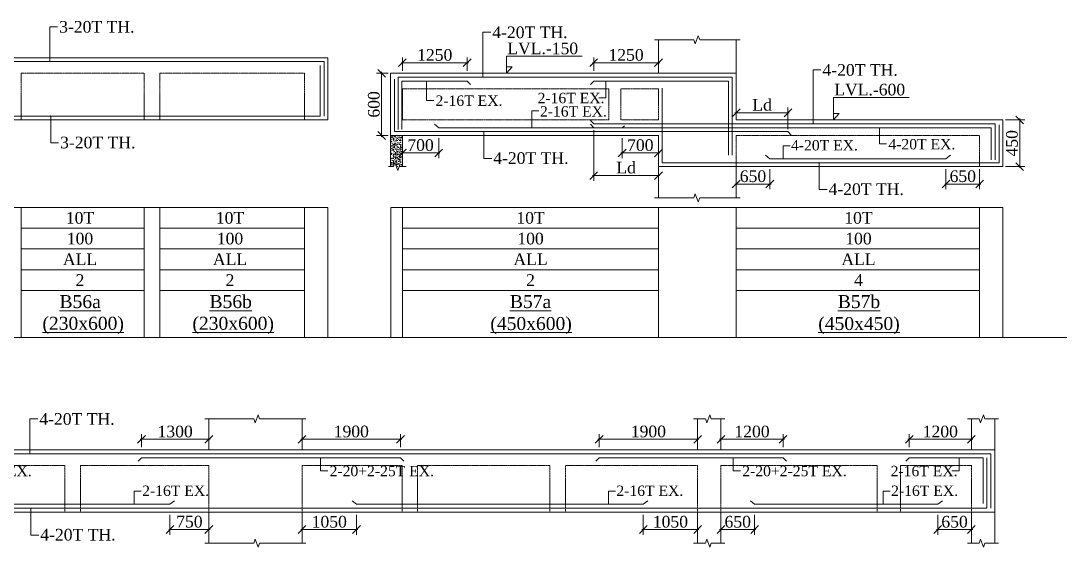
# Model space of a CAD drawing. Header units: millimetres. Extents: x 9781889 to 10654170, y -7832723 to -7608561.
# Drawn here: x 10165311 to 10185375, y -7791613 to -7781459 of the extents above; entities that cross this region are included whole.
import ezdxf
from ezdxf.enums import TextEntityAlignment as Align

# ---------------------------------------------------------------- set-up
doc = ezdxf.new("R2010")
doc.units = ezdxf.units.MM
doc.header["$LTSCALE"] = 10
doc.header["$PDMODE"] = 3
doc.linetypes.add('HIDDEN', pattern=[0.375, 0.25, -0.125])
for name, color, linetype, lineweight in [('LVL', 3, 'Continuous', 0), ('S-CUT OUT LINE', 9, 'Continuous', 0), ('S-DIM L.S.', 7, 'Continuous', 0), ('S-HATCH', 8, 'Continuous', 0), ('S-L.S.SECTION', 5, 'Continuous', 0), ('S-L.S.SLAB LINE', 252, 'HIDDEN', 0), ('S-L.S.STEEL', 1, 'Continuous', 9), ('S-SECTION MARK', 7, 'Continuous', 0), ('S-SHEET', 251, 'Continuous', 0), ('S-TEXT', 7, 'Continuous', 0), ('S-TEXT L.S. BEAM NO.', 30, 'Continuous', 0), ('S-TEXT. L.S.', 7, 'Continuous', 0)]:
    doc.layers.add(name, color=color, linetype=linetype, lineweight=lineweight)
doc.styles.add('135', font='arial.ttf', dxfattribs={"width": 0.8, "height": 135})
doc.styles.get("Standard").update_dxf_attribs({"font": 'arial.ttf'})
doc.styles.add('TEXT', font='times.ttf')
doc.dimstyles.new('75', dxfattribs={"dimtxt": 135, "dimasz": 90, "dimexe": 0.1, "dimexo": 0.03, "dimgap": 0.09, "dimtad": 1, "dimdec": 0, "dimzin": 0, "dimdsep": 46, "dimtxsty": '135', "dimblk": 'ARCHTICK', "dimcen": 0.09, "dimclrd": 256, "dimclre": 256, "dimclrt": 256, "dimadec": 0, "dimazin": 0, "dimtfac": 1, "dimtdec": 0, "dimtofl": 0, "dimtmove": 1, "dimatfit": 3, "dimldrblk": 'DOTSMALL', "dimfxl": 1, "dimtolj": 1, "dimtzin": 0, "dimlwd": -1, "dimlwe": -1, "dimarcsym": 0})
doc.dimstyles.new('SETU_1', dxfattribs={"dimtxt": 200, "dimasz": 150, "dimexe": 100, "dimexo": 50, "dimgap": 35, "dimtad": 1, "dimdec": 0, "dimzin": 0, "dimdsep": 46, "dimtxsty": 'Standard', "dimblk": 'OBLIQUE', "dimcen": 150, "dimdle": 25, "dimclrd": 256, "dimclre": 7, "dimclrt": 256, "dimadec": 0, "dimazin": 0, "dimtfac": 1, "dimtdec": 0, "dimtofl": 0, "dimtmove": 1, "dimatfit": 3, "dimfxl": 1, "dimtolj": 1, "dimtzin": 0, "dimlwd": -1, "dimlwe": 5, "dimarcsym": 1})

# ---------------------------------------------------------------- blocks, each defined once
blk = doc.blocks.new('_ArchTick')
at = {"color": 0, "linetype": 'ByBlock', "const_width": 0.15}
blk.add_lwpolyline([(-0.5, -0.5), (0.5, 0.5)], dxfattribs=at)
blk = doc.blocks.new('_Oblique')
at = {"color": 0, "linetype": 'ByBlock', "lineweight": -2}
blk.add_line((-0.5, -0.5), (0.5, 0.5), dxfattribs=at)
blk = doc.blocks.new('*D564')
at = {"layer": 'Defpoints', "color": 0, "transparency": 16777216}
for p in [(10172677, -7782268), (10172677, -7782471, 0), (10173927, -7782471, 0)]:
    blk.add_point(p, dxfattribs=at)
at = {"layer": 'S-DIM L.S.', "transparency": 16777216}
blk.add_line((10173952, -7782268), (10172652, -7782268), dxfattribs=at)
at = {"layer": 'S-DIM L.S.', "color": 7, "lineweight": 5, "transparency": 16777216}
for p, q in [((10172677, -7782421), (10172677, -7782168)), ((10173927, -7782421), (10173927, -7782168))]:
    blk.add_line(p, q, dxfattribs=at)
at = {"layer": 'S-DIM L.S.', "transparency": 16777216, "xscale": 150, "yscale": 150, "zscale": 150, "rotation": 180}
blk.add_blockref('_Oblique', (10172677, -7782268), dxfattribs=at)
at = {"layer": 'S-DIM L.S.', "transparency": 16777216, "xscale": 150, "yscale": 150, "zscale": 150}
blk.add_blockref('_Oblique', (10173927, -7782268), dxfattribs=at)
at = {"layer": 'S-DIM L.S.', "transparency": 16777216, "insert": (10173302, -7782118), "char_height": 225, "attachment_point": 5, "style": 'TEXT'}
blk.add_mtext('\\A1;1250', dxfattribs=at)
blk = doc.blocks.new('*D565')
at = {"layer": 'Defpoints', "color": 0, "transparency": 16777216}
for p in [(10172452, -7782471), (10172276, -7783671), (10172452, -7783671, 0)]:
    blk.add_point(p, dxfattribs=at)
at = {"layer": 'S-DIM L.S.', "color": 7, "lineweight": 5, "transparency": 16777216}
for p, q in [((10172402, -7782471), (10172176, -7782471)), ((10172402, -7783671), (10172176, -7783671))]:
    blk.add_line(p, q, dxfattribs=at)
at = {"layer": 'S-DIM L.S.', "transparency": 16777216}
blk.add_line((10172276, -7782446), (10172276, -7783696), dxfattribs=at)
at = {"layer": 'S-DIM L.S.', "transparency": 16777216, "xscale": 150, "yscale": 150, "zscale": 150}
for p, rotation in [((10172276, -7782471), 90), ((10172276, -7783671), 270)]:
    blk.add_blockref('_Oblique', p, dxfattribs=dict(at, rotation=rotation))
at = {"layer": 'S-DIM L.S.', "transparency": 16777216, "insert": (10172127, -7783071), "char_height": 225, "attachment_point": 5, "rotation": 90, "style": 'TEXT'}
blk.add_mtext('\\A1;600', dxfattribs=at)
blk = doc.blocks.new('*D566')
at = {"layer": 'Defpoints', "color": 0, "transparency": 16777216}
for p in [(10176919, -7783671, 0), (10177620, -7783671, 0), (10177620, -7784007)]:
    blk.add_point(p, dxfattribs=at)
at = {"layer": 'S-DIM L.S.', "color": 7, "lineweight": 5, "transparency": 16777216}
for p, q in [((10176919, -7783721), (10176919, -7784107)), ((10177620, -7783721), (10177620, -7784107))]:
    blk.add_line(p, q, dxfattribs=at)
at = {"layer": 'S-DIM L.S.', "transparency": 16777216}
blk.add_line((10176894, -7784007), (10177645, -7784007), dxfattribs=at)
at = {"layer": 'S-DIM L.S.', "transparency": 16777216, "xscale": 150, "yscale": 150, "zscale": 150, "rotation": 180}
blk.add_blockref('_Oblique', (10176919, -7784007), dxfattribs=at)
at = {"layer": 'S-DIM L.S.', "transparency": 16777216, "xscale": 150, "yscale": 150, "zscale": 150}
blk.add_blockref('_Oblique', (10177620, -7784007), dxfattribs=at)
at = {"layer": 'S-DIM L.S.', "transparency": 16777216, "insert": (10177270, -7783858), "char_height": 225, "attachment_point": 5, "style": 'TEXT'}
blk.add_mtext('\\A1;700', dxfattribs=at)
blk = doc.blocks.new('*D567')
at = {"layer": 'Defpoints', "color": 0, "transparency": 16777216}
for p in [(10172677, -7783671, 0), (10173378, -7783671, 0), (10172677, -7784007)]:
    blk.add_point(p, dxfattribs=at)
at = {"layer": 'S-DIM L.S.', "color": 7, "lineweight": 5, "transparency": 16777216}
for p, q in [((10172677, -7783721), (10172677, -7784107)), ((10173378, -7783721), (10173378, -7784107))]:
    blk.add_line(p, q, dxfattribs=at)
at = {"layer": 'S-DIM L.S.', "transparency": 16777216}
blk.add_line((10173403, -7784007), (10172652, -7784007), dxfattribs=at)
at = {"layer": 'S-DIM L.S.', "transparency": 16777216, "xscale": 150, "yscale": 150, "zscale": 150, "rotation": 180}
blk.add_blockref('_Oblique', (10172677, -7784007), dxfattribs=at)
at = {"layer": 'S-DIM L.S.', "transparency": 16777216, "xscale": 150, "yscale": 150, "zscale": 150}
blk.add_blockref('_Oblique', (10173378, -7784007), dxfattribs=at)
at = {"layer": 'S-DIM L.S.', "transparency": 16777216, "insert": (10173028, -7783858), "char_height": 225, "attachment_point": 5, "style": 'TEXT'}
blk.add_mtext('\\A1;700', dxfattribs=at)
blk = doc.blocks.new('*D568')
at = {"layer": 'Defpoints', "color": 0, "transparency": 16777216}
for p in [(10177620, -7782268), (10176370, -7782471, 0), (10177620, -7782471, 0)]:
    blk.add_point(p, dxfattribs=at)
at = {"layer": 'S-DIM L.S.', "transparency": 16777216}
blk.add_line((10176345, -7782268), (10177645, -7782268), dxfattribs=at)
at = {"layer": 'S-DIM L.S.', "color": 7, "lineweight": 5, "transparency": 16777216}
for p, q in [((10176370, -7782421), (10176370, -7782168)), ((10177620, -7782421), (10177620, -7782168))]:
    blk.add_line(p, q, dxfattribs=at)
at = {"layer": 'S-DIM L.S.', "transparency": 16777216, "xscale": 150, "yscale": 150, "zscale": 150, "rotation": 180}
blk.add_blockref('_Oblique', (10176370, -7782268), dxfattribs=at)
at = {"layer": 'S-DIM L.S.', "transparency": 16777216, "xscale": 150, "yscale": 150, "zscale": 150}
blk.add_blockref('_Oblique', (10177620, -7782268), dxfattribs=at)
at = {"layer": 'S-DIM L.S.', "transparency": 16777216, "insert": (10176995, -7782118), "char_height": 225, "attachment_point": 5, "style": 'TEXT'}
blk.add_mtext('\\A1;1250', dxfattribs=at)
blk = doc.blocks.new('*D562')
at = {"layer": 'Defpoints', "color": 0, "transparency": 16777216}
for p in [(10183170, -7784271, 0), (10183820, -7784271, 0), (10183820, -7784607)]:
    blk.add_point(p, dxfattribs=at)
at = {"layer": 'S-DIM L.S.', "color": 7, "lineweight": 5, "transparency": 16777216}
for p, q in [((10183170, -7784321), (10183170, -7784707)), ((10183820, -7784321), (10183820, -7784707))]:
    blk.add_line(p, q, dxfattribs=at)
at = {"layer": 'S-DIM L.S.', "transparency": 16777216}
blk.add_line((10183145, -7784607), (10183845, -7784607), dxfattribs=at)
at = {"layer": 'S-DIM L.S.', "transparency": 16777216, "xscale": 150, "yscale": 150, "zscale": 150, "rotation": 180}
blk.add_blockref('_Oblique', (10183170, -7784607), dxfattribs=at)
at = {"layer": 'S-DIM L.S.', "transparency": 16777216, "xscale": 150, "yscale": 150, "zscale": 150}
blk.add_blockref('_Oblique', (10183820, -7784607), dxfattribs=at)
at = {"layer": 'S-DIM L.S.', "transparency": 16777216, "insert": (10183495, -7784458), "char_height": 225, "attachment_point": 5, "style": 'TEXT'}
blk.add_mtext('\\A1;650', dxfattribs=at)
blk = doc.blocks.new('*D563')
at = {"layer": 'Defpoints', "color": 0, "transparency": 16777216}
for p in [(10179120, -7784271, 0), (10179770, -7784271, 0), (10179120, -7784607)]:
    blk.add_point(p, dxfattribs=at)
at = {"layer": 'S-DIM L.S.', "color": 7, "lineweight": 5, "transparency": 16777216}
for p, q in [((10179120, -7784321), (10179120, -7784707)), ((10179770, -7784321), (10179770, -7784707))]:
    blk.add_line(p, q, dxfattribs=at)
at = {"layer": 'S-DIM L.S.', "transparency": 16777216}
blk.add_line((10179795, -7784607), (10179095, -7784607), dxfattribs=at)
at = {"layer": 'S-DIM L.S.', "transparency": 16777216, "xscale": 150, "yscale": 150, "zscale": 150, "rotation": 180}
blk.add_blockref('_Oblique', (10179120, -7784607), dxfattribs=at)
at = {"layer": 'S-DIM L.S.', "transparency": 16777216, "xscale": 150, "yscale": 150, "zscale": 150}
blk.add_blockref('_Oblique', (10179770, -7784607), dxfattribs=at)
at = {"layer": 'S-DIM L.S.', "transparency": 16777216, "insert": (10179445, -7784458), "char_height": 225, "attachment_point": 5, "style": 'TEXT'}
blk.add_mtext('\\A1;650', dxfattribs=at)
blk = doc.blocks.new('*D590')
at = {"layer": 'Defpoints', "color": 0, "transparency": 16777216}
for p in [(10168191, -7790936, 0), (10168941, -7790936, 0), (10168941, -7791272)]:
    blk.add_point(p, dxfattribs=at)
at = {"layer": 'S-DIM L.S.', "color": 7, "lineweight": 5, "transparency": 16777216}
for p, q in [((10168191, -7790986), (10168191, -7791372)), ((10168941, -7790986), (10168941, -7791372))]:
    blk.add_line(p, q, dxfattribs=at)
at = {"layer": 'S-DIM L.S.', "transparency": 16777216}
blk.add_line((10168166, -7791272), (10168966, -7791272), dxfattribs=at)
at = {"layer": 'S-DIM L.S.', "transparency": 16777216, "xscale": 150, "yscale": 150, "zscale": 150, "rotation": 180}
blk.add_blockref('_Oblique', (10168191, -7791272), dxfattribs=at)
at = {"layer": 'S-DIM L.S.', "transparency": 16777216, "xscale": 150, "yscale": 150, "zscale": 150}
blk.add_blockref('_Oblique', (10168941, -7791272), dxfattribs=at)
at = {"layer": 'S-DIM L.S.', "transparency": 16777216, "insert": (10168566, -7791122), "char_height": 225, "attachment_point": 5, "style": 'TEXT'}
blk.add_mtext('\\A1;750', dxfattribs=at)
blk = doc.blocks.new('*D579')
at = {"layer": 'Defpoints', "color": 0, "transparency": 16777216}
for p in [(10168941, -7789532), (10167641, -7789736, 0), (10168941, -7789736, 0)]:
    blk.add_point(p, dxfattribs=at)
at = {"layer": 'S-DIM L.S.', "color": 7, "lineweight": 5, "transparency": 16777216}
for p, q in [((10167641, -7789686), (10167641, -7789432)), ((10168941, -7789686), (10168941, -7789432))]:
    blk.add_line(p, q, dxfattribs=at)
at = {"layer": 'S-DIM L.S.', "transparency": 16777216}
blk.add_line((10167616, -7789532), (10168966, -7789532), dxfattribs=at)
at = {"layer": 'S-DIM L.S.', "transparency": 16777216, "xscale": 150, "yscale": 150, "zscale": 150, "rotation": 180}
blk.add_blockref('_Oblique', (10167641, -7789532), dxfattribs=at)
at = {"layer": 'S-DIM L.S.', "transparency": 16777216, "xscale": 150, "yscale": 150, "zscale": 150}
blk.add_blockref('_Oblique', (10168941, -7789532), dxfattribs=at)
at = {"layer": 'S-DIM L.S.', "transparency": 16777216, "insert": (10168291, -7789383), "char_height": 225, "attachment_point": 5, "style": 'TEXT'}
blk.add_mtext('\\A1;1300', dxfattribs=at)
blk = doc.blocks.new('*D580')
at = {"layer": 'Defpoints', "color": 0, "transparency": 16777216}
for p in [(10170741, -7789532), (10170741, -7789736, 0), (10172641, -7789736, 0)]:
    blk.add_point(p, dxfattribs=at)
at = {"layer": 'S-DIM L.S.', "color": 7, "lineweight": 5, "transparency": 16777216}
for p, q in [((10170741, -7789686), (10170741, -7789432)), ((10172641, -7789686), (10172641, -7789432))]:
    blk.add_line(p, q, dxfattribs=at)
at = {"layer": 'S-DIM L.S.', "transparency": 16777216}
blk.add_line((10172666, -7789532), (10170716, -7789532), dxfattribs=at)
at = {"layer": 'S-DIM L.S.', "transparency": 16777216, "xscale": 150, "yscale": 150, "zscale": 150, "rotation": 180}
blk.add_blockref('_Oblique', (10170741, -7789532), dxfattribs=at)
at = {"layer": 'S-DIM L.S.', "transparency": 16777216, "xscale": 150, "yscale": 150, "zscale": 150}
blk.add_blockref('_Oblique', (10172641, -7789532), dxfattribs=at)
at = {"layer": 'S-DIM L.S.', "transparency": 16777216, "insert": (10171691, -7789382), "char_height": 225, "attachment_point": 5, "style": 'TEXT'}
blk.add_mtext('\\A1;1900', dxfattribs=at)
blk = doc.blocks.new('*D581')
at = {"layer": 'Defpoints', "color": 0, "transparency": 16777216}
for p in [(10178376, -7789532), (10176476, -7789736, 0), (10178376, -7789736, 0)]:
    blk.add_point(p, dxfattribs=at)
at = {"layer": 'S-DIM L.S.', "color": 7, "lineweight": 5, "transparency": 16777216}
for p, q in [((10176476, -7789686), (10176476, -7789432)), ((10178376, -7789686), (10178376, -7789432))]:
    blk.add_line(p, q, dxfattribs=at)
at = {"layer": 'S-DIM L.S.', "transparency": 16777216}
blk.add_line((10176451, -7789532), (10178401, -7789532), dxfattribs=at)
at = {"layer": 'S-DIM L.S.', "transparency": 16777216, "xscale": 150, "yscale": 150, "zscale": 150, "rotation": 180}
blk.add_blockref('_Oblique', (10176476, -7789532), dxfattribs=at)
at = {"layer": 'S-DIM L.S.', "transparency": 16777216, "xscale": 150, "yscale": 150, "zscale": 150}
blk.add_blockref('_Oblique', (10178376, -7789532), dxfattribs=at)
at = {"layer": 'S-DIM L.S.', "transparency": 16777216, "insert": (10177426, -7789382), "char_height": 225, "attachment_point": 5, "style": 'TEXT'}
blk.add_mtext('\\A1;1900', dxfattribs=at)
blk = doc.blocks.new('*D582')
at = {"layer": 'Defpoints', "color": 0, "transparency": 16777216}
for p in [(10177326, -7790936, 0), (10178376, -7790936, 0), (10178376, -7791272)]:
    blk.add_point(p, dxfattribs=at)
at = {"layer": 'S-DIM L.S.', "color": 7, "lineweight": 5, "transparency": 16777216}
for p, q in [((10177326, -7790986), (10177326, -7791372)), ((10178376, -7790986), (10178376, -7791372))]:
    blk.add_line(p, q, dxfattribs=at)
at = {"layer": 'S-DIM L.S.', "transparency": 16777216}
blk.add_line((10177301, -7791272), (10178401, -7791272), dxfattribs=at)
at = {"layer": 'S-DIM L.S.', "transparency": 16777216, "xscale": 150, "yscale": 150, "zscale": 150, "rotation": 180}
blk.add_blockref('_Oblique', (10177326, -7791272), dxfattribs=at)
at = {"layer": 'S-DIM L.S.', "transparency": 16777216, "xscale": 150, "yscale": 150, "zscale": 150}
blk.add_blockref('_Oblique', (10178376, -7791272), dxfattribs=at)
at = {"layer": 'S-DIM L.S.', "transparency": 16777216, "insert": (10177851, -7791123), "char_height": 225, "attachment_point": 5, "style": 'TEXT'}
blk.add_mtext('\\A1;1050', dxfattribs=at)
blk = doc.blocks.new('*D583')
at = {"layer": 'Defpoints', "color": 0, "transparency": 16777216}
for p in [(10170741, -7790936, 0), (10171791, -7790936, 0), (10170741, -7791272)]:
    blk.add_point(p, dxfattribs=at)
at = {"layer": 'S-DIM L.S.', "color": 7, "lineweight": 5, "transparency": 16777216}
for p, q in [((10170741, -7790986), (10170741, -7791372)), ((10171791, -7790986), (10171791, -7791372))]:
    blk.add_line(p, q, dxfattribs=at)
at = {"layer": 'S-DIM L.S.', "transparency": 16777216}
blk.add_line((10171816, -7791272), (10170716, -7791272), dxfattribs=at)
at = {"layer": 'S-DIM L.S.', "transparency": 16777216, "xscale": 150, "yscale": 150, "zscale": 150, "rotation": 180}
blk.add_blockref('_Oblique', (10170741, -7791272), dxfattribs=at)
at = {"layer": 'S-DIM L.S.', "transparency": 16777216, "xscale": 150, "yscale": 150, "zscale": 150}
blk.add_blockref('_Oblique', (10171791, -7791272), dxfattribs=at)
at = {"layer": 'S-DIM L.S.', "transparency": 16777216, "insert": (10171266, -7791123), "char_height": 225, "attachment_point": 5, "style": 'TEXT'}
blk.add_mtext('\\A1;1050', dxfattribs=at)
blk = doc.blocks.new('*D584')
at = {"layer": 'Defpoints', "color": 0, "transparency": 16777216}
for p in [(10178826, -7789532), (10178826, -7789736, 0), (10180026, -7789736, 0)]:
    blk.add_point(p, dxfattribs=at)
at = {"layer": 'S-DIM L.S.', "color": 7, "lineweight": 5, "transparency": 16777216}
for p, q in [((10178826, -7789686), (10178826, -7789432)), ((10180026, -7789686), (10180026, -7789432))]:
    blk.add_line(p, q, dxfattribs=at)
at = {"layer": 'S-DIM L.S.', "transparency": 16777216}
blk.add_line((10180051, -7789532), (10178801, -7789532), dxfattribs=at)
at = {"layer": 'S-DIM L.S.', "transparency": 16777216, "xscale": 150, "yscale": 150, "zscale": 150, "rotation": 180}
blk.add_blockref('_Oblique', (10178826, -7789532), dxfattribs=at)
at = {"layer": 'S-DIM L.S.', "transparency": 16777216, "xscale": 150, "yscale": 150, "zscale": 150}
blk.add_blockref('_Oblique', (10180026, -7789532), dxfattribs=at)
at = {"layer": 'S-DIM L.S.', "transparency": 16777216, "insert": (10179426, -7789383), "char_height": 225, "attachment_point": 5, "style": 'TEXT'}
blk.add_mtext('\\A1;1200', dxfattribs=at)
blk = doc.blocks.new('*D585')
at = {"layer": 'Defpoints', "color": 0, "transparency": 16777216}
for p in [(10183661, -7789532), (10182461, -7789736, 0), (10183661, -7789736, 0)]:
    blk.add_point(p, dxfattribs=at)
at = {"layer": 'S-DIM L.S.', "color": 7, "lineweight": 5, "transparency": 16777216}
for p, q in [((10182461, -7789686), (10182461, -7789432)), ((10183661, -7789686), (10183661, -7789432))]:
    blk.add_line(p, q, dxfattribs=at)
at = {"layer": 'S-DIM L.S.', "transparency": 16777216}
blk.add_line((10182436, -7789532), (10183686, -7789532), dxfattribs=at)
at = {"layer": 'S-DIM L.S.', "transparency": 16777216, "xscale": 150, "yscale": 150, "zscale": 150, "rotation": 180}
blk.add_blockref('_Oblique', (10182461, -7789532), dxfattribs=at)
at = {"layer": 'S-DIM L.S.', "transparency": 16777216, "xscale": 150, "yscale": 150, "zscale": 150}
blk.add_blockref('_Oblique', (10183661, -7789532), dxfattribs=at)
at = {"layer": 'S-DIM L.S.', "transparency": 16777216, "insert": (10183061, -7789383), "char_height": 225, "attachment_point": 5, "style": 'TEXT'}
blk.add_mtext('\\A1;1200', dxfattribs=at)
blk = doc.blocks.new('*D586')
at = {"layer": 'Defpoints', "color": 0, "transparency": 16777216}
for p in [(10183011, -7790936, 0), (10183661, -7790936, 0), (10183661, -7791272)]:
    blk.add_point(p, dxfattribs=at)
at = {"layer": 'S-DIM L.S.', "color": 7, "lineweight": 5, "transparency": 16777216}
for p, q in [((10183011, -7790986), (10183011, -7791372)), ((10183661, -7790986), (10183661, -7791372))]:
    blk.add_line(p, q, dxfattribs=at)
at = {"layer": 'S-DIM L.S.', "transparency": 16777216}
blk.add_line((10182986, -7791272), (10183686, -7791272), dxfattribs=at)
at = {"layer": 'S-DIM L.S.', "transparency": 16777216, "xscale": 150, "yscale": 150, "zscale": 150, "rotation": 180}
blk.add_blockref('_Oblique', (10183011, -7791272), dxfattribs=at)
at = {"layer": 'S-DIM L.S.', "transparency": 16777216, "xscale": 150, "yscale": 150, "zscale": 150}
blk.add_blockref('_Oblique', (10183661, -7791272), dxfattribs=at)
at = {"layer": 'S-DIM L.S.', "transparency": 16777216, "insert": (10183336, -7791123), "char_height": 225, "attachment_point": 5, "style": 'TEXT'}
blk.add_mtext('\\A1;650', dxfattribs=at)
blk = doc.blocks.new('*D587')
at = {"layer": 'Defpoints', "color": 0, "transparency": 16777216}
for p in [(10178826, -7790936, 0), (10179476, -7790936, 0), (10178826, -7791272)]:
    blk.add_point(p, dxfattribs=at)
at = {"layer": 'S-DIM L.S.', "color": 7, "lineweight": 5, "transparency": 16777216}
for p, q in [((10178826, -7790986), (10178826, -7791372)), ((10179476, -7790986), (10179476, -7791372))]:
    blk.add_line(p, q, dxfattribs=at)
at = {"layer": 'S-DIM L.S.', "transparency": 16777216}
blk.add_line((10179501, -7791272), (10178801, -7791272), dxfattribs=at)
at = {"layer": 'S-DIM L.S.', "transparency": 16777216, "xscale": 150, "yscale": 150, "zscale": 150, "rotation": 180}
blk.add_blockref('_Oblique', (10178826, -7791272), dxfattribs=at)
at = {"layer": 'S-DIM L.S.', "transparency": 16777216, "xscale": 150, "yscale": 150, "zscale": 150}
blk.add_blockref('_Oblique', (10179476, -7791272), dxfattribs=at)
at = {"layer": 'S-DIM L.S.', "transparency": 16777216, "insert": (10179151, -7791123), "char_height": 225, "attachment_point": 5, "style": 'TEXT'}
blk.add_mtext('\\A1;650', dxfattribs=at)
blk = doc.blocks.new('*D1652')
at = {"layer": 'Defpoints', "color": 0, "transparency": 16777216}
for p in [(10180120, -7783234), (10179120, -7783371, 0), (10180120, -7783596, 0)]:
    blk.add_point(p, dxfattribs=at)
at = {"layer": 'S-DIM L.S.', "transparency": 16777216}
blk.add_line((10179095, -7783234), (10180145, -7783234), dxfattribs=at)
at = {"layer": 'S-DIM L.S.', "color": 7, "lineweight": 5, "transparency": 16777216}
for p, q in [((10179120, -7783321), (10179120, -7783134)), ((10180120, -7783546), (10180120, -7783134))]:
    blk.add_line(p, q, dxfattribs=at)
at = {"layer": 'S-DIM L.S.', "transparency": 16777216, "xscale": 150, "yscale": 150, "zscale": 150, "rotation": 180}
blk.add_blockref('_Oblique', (10179120, -7783234), dxfattribs=at)
at = {"layer": 'S-DIM L.S.', "transparency": 16777216, "xscale": 150, "yscale": 150, "zscale": 150}
blk.add_blockref('_Oblique', (10180120, -7783234), dxfattribs=at)
at = {"layer": 'S-DIM L.S.', "transparency": 16777216, "insert": (10179620, -7783081), "char_height": 225, "attachment_point": 5, "style": 'TEXT'}
blk.add_mtext('\\A1;Ld', dxfattribs=at)
blk = doc.blocks.new('*D1653')
at = {"layer": 'Defpoints', "color": 0, "transparency": 16777216}
for p in [(10176370, -7783521, 0), (10177620, -7784107, 0), (10177620, -7784444)]:
    blk.add_point(p, dxfattribs=at)
at = {"layer": 'S-DIM L.S.', "color": 7, "lineweight": 5, "transparency": 16777216}
for p, q in [((10176370, -7783571), (10176370, -7784544)), ((10177620, -7784157), (10177620, -7784544))]:
    blk.add_line(p, q, dxfattribs=at)
at = {"layer": 'S-DIM L.S.', "transparency": 16777216}
blk.add_line((10176345, -7784444), (10177645, -7784444), dxfattribs=at)
at = {"layer": 'S-DIM L.S.', "transparency": 16777216, "xscale": 150, "yscale": 150, "zscale": 150, "rotation": 180}
blk.add_blockref('_Oblique', (10176370, -7784444), dxfattribs=at)
at = {"layer": 'S-DIM L.S.', "transparency": 16777216, "xscale": 150, "yscale": 150, "zscale": 150}
blk.add_blockref('_Oblique', (10177620, -7784444), dxfattribs=at)
at = {"layer": 'S-DIM L.S.', "transparency": 16777216, "insert": (10176995, -7784291), "char_height": 225, "attachment_point": 5, "style": 'TEXT'}
blk.add_mtext('\\A1;Ld', dxfattribs=at)
blk = doc.blocks.new('*D1655')
at = {"layer": 'Defpoints', "color": 0, "transparency": 16777216}
for p in [(10184270, -7783371, 0), (10184594, -7783371), (10184270, -7784271, 0)]:
    blk.add_point(p, dxfattribs=at)
at = {"layer": 'S-DIM L.S.', "color": 7, "lineweight": 5, "transparency": 16777216}
for p, q in [((10184320, -7783371), (10184694, -7783371)), ((10184320, -7784271), (10184694, -7784271))]:
    blk.add_line(p, q, dxfattribs=at)
at = {"layer": 'S-DIM L.S.', "transparency": 16777216}
blk.add_line((10184594, -7784296), (10184594, -7783346), dxfattribs=at)
at = {"layer": 'S-DIM L.S.', "transparency": 16777216, "xscale": 150, "yscale": 150, "zscale": 150}
for p, rotation in [((10184594, -7783371), 90), ((10184594, -7784271), 270)]:
    blk.add_blockref('_Oblique', p, dxfattribs=dict(at, rotation=rotation))
at = {"layer": 'S-DIM L.S.', "transparency": 16777216, "insert": (10184444, -7783821), "char_height": 225, "attachment_point": 5, "rotation": 90, "style": 'TEXT'}
blk.add_mtext('\\A1;450', dxfattribs=at)

msp = doc.modelspace()

# ---------------------------------------------------------------- hatches: boundary and pattern name
at = {"layer": 'S-HATCH'}
h = msp.add_hatch(dxfattribs=at)
h.set_pattern_fill('AR-CONC', color=256, scale=0.5)
h.set_pattern_definition([(50, (378719.21, -55054.28), (91.0923345, -7.96954277), [9.525, -104.775]), (355, (378719.21, -55054.28), (-17.6217107, 95.5284226), [7.62, -83.8202921]), (100.4514447, (378726.8, -55054.945), (73.47062355, 87.55887596), [8.0950044, -89.0451223]), (46.1842, (378719.21, -55028.88), (135.5395204, -21.021164), [14.2875, -157.1625]), (96.6355576, (378730.5, -55030.63), (118.702067, 123.7130623), [12.1425116, -133.5678041]), (351.1841512, (378719.2, -55028.88), (118.702067, 123.7130623), [11.4299835, -125.729866]), (21, (378731.91, -55035.23), (75.80719563, -51.1325991), [9.525, -104.775]), (326, (378731.91, -55035.23), (30.9010142, 92.09398306), [7.62, -83.82]), (71.451445, (378738.22, -55039.49), (106.70820964, 40.96138444), [8.0950044, -89.0449688]), (37.5, (378719.206, -55054.28), (1.544301625, 42.27751944), [0, -82.804, 0, -85.09, 0, -84.1375]), (7.5, (378719.206, -55054.28), (33.40983126, 50.09028741), [0, -48.514, 0, -80.899, 0, -32.0675]), (327.5, (378690.885, -55054.28), (67.79529758, -2.864372), [0, -31.75, 0, -99.06, 0, -131.445]), (317.5, (378678.185, -55054.28), (74.0645907, 12.71324552), [0, -41.275, 0, -65.786, 0, -93.345])])
h.paths.add_polyline_path([(10172677.5, -7784271.4), (10172561.7, -7784271.4), (10172533.7, -7784194.6), (10172505.8, -7784271.4), (10172447.5, -7784271.4), (10172447.5, -7783671.4), (10172677.5, -7783671.4)])

# ---------------------------------------------------------------- linework, layer by layer
at = {"layer": 'LVL', "linetype": 'Continuous', "elevation": 0}
for points in [[(10176146.9, -7782142.1), (10174685.7, -7782142.1), (10174685.7, -7782471.4), (10174793.9, -7782349.3), (10174685.7, -7782349.3)], [(10182458.7, -7782936.4), (10180997.5, -7782936.4), (10180997.5, -7783371.4), (10181105.7, -7783249.3), (10180997.5, -7783249.3)]]:
    msp.add_lwpolyline(points, dxfattribs=at)
at = {"layer": 'S-CUT OUT LINE', "color": 5, "elevation": 0}
for points in [[(10177541.3, -7781828), (10178303.8, -7781828), (10178331.7, -7781904.8), (10178387.7, -7781751.1), (10178415.7, -7781828), (10179194.6, -7781828)], [(10177541.3, -7784871.4), (10178303.8, -7784871.4), (10178331.7, -7784794.6), (10178387.7, -7784948.3), (10178415.7, -7784871.4), (10179194.6, -7784871.4)], [(10168862.7, -7789136), (10169807.6, -7789136), (10169835.6, -7789212.9), (10169891.5, -7789059.2), (10169919.5, -7789136), (10170816, -7789136)], [(10178297.7, -7789136), (10178526.3, -7789136), (10178554.3, -7789212.9), (10178610.2, -7789059.2), (10178638.2, -7789136), (10178901, -7789136)], [(10183582.6, -7789136), (10183811.2, -7789136), (10183839.2, -7789212.9), (10183895.2, -7789059.2), (10183923.1, -7789136), (10184185.9, -7789136)], [(10168862.7, -7791536), (10169807.6, -7791536), (10169835.6, -7791459.2), (10169891.5, -7791612.9), (10169919.5, -7791536), (10170816, -7791536)], [(10178297.7, -7791536), (10178526.3, -7791536), (10178554.3, -7791459.2), (10178610.2, -7791612.9), (10178638.2, -7791536), (10178901, -7791536)], [(10183582.6, -7791536), (10183811.2, -7791536), (10183839.2, -7791459.2), (10183895.2, -7791612.9), (10183923.1, -7791536), (10184185.9, -7791536)]]:
    msp.add_lwpolyline(points, dxfattribs=at)
at = {"layer": 'S-CUT OUT LINE', "color": 1, "elevation": 0}
msp.add_lwpolyline([(10172408.1, -7784271.4), (10172505.8, -7784271.4), (10172533.7, -7784194.6), (10172589.7, -7784348.3), (10172617.6, -7784271.4), (10172752.5, -7784271.4)], dxfattribs=at)
at = {"layer": 'S-L.S.SECTION'}
for p, q in [((10177619.6, -7782471.4, 0), (10177619.6, -7781828, 0)), ((10179119.6, -7783371.4, 0), (10179119.6, -7781828, 0)), ((10165020.6, -7782171.4, 0), (10171240.6, -7782171.4, 0)), ((10171240.6, -7783371.4, 0), (10171240.6, -7782171.4, 0)), ((10172447.5, -7782471.4, 0), (10179119.6, -7782471.4, 0)), ((10172447.5, -7783671.4, 0), (10172447.5, -7782471.4, 0)), ((10172447.5, -7783671.4, 0), (10172447.5, -7782471.4, 0)), ((10165020.6, -7783371.4, 0), (10171240.6, -7783371.4, 0)), ((10179119.6, -7783371.4, 0), (10184269.6, -7783371.4, 0)), ((10184269.6, -7783371.4, 0), (10184269.6, -7784271.4, 0)), ((10172451.6, -7783671.4, 0), (10177619.6, -7783671.4, 0)), ((10177619.6, -7783671.4, 0), (10177619.6, -7784871.4, 0)), ((10177619.6, -7784271.4, 0), (10184269.6, -7784271.4, 0)), ((10179119.7, -7784271.4, 0), (10179119.6, -7784871.4, 0)), ((10168941, -7789736, 0), (10168941, -7789136, 0)), ((10170741, -7789736, 0), (10170741, -7789136, 0)), ((10178376, -7789736, 0), (10178376, -7789136, 0)), ((10178826, -7789736, 0), (10178826, -7789136, 0)), ((10183660.9, -7789736, 0), (10183660.9, -7789136, 0)), ((10184110.9, -7789736, 0), (10184110.9, -7789136, 0)), ((10163235.9, -7789736, 0), (10184110.9, -7789736, 0)), ((10184110.9, -7790936, 0), (10184110.9, -7789736, 0)), ((10163235.9, -7790936, 0), (10184110.9, -7790936, 0)), ((10168941, -7790936, 0), (10168941, -7791536, 0)), ((10170741, -7790936, 0), (10170741, -7791536, 0)), ((10178376, -7790936, 0), (10178376, -7791536, 0)), ((10178826, -7790936, 0), (10178826, -7791536, 0)), ((10183660.9, -7790936, 0), (10183660.9, -7791536, 0)), ((10184110.9, -7790936, 0), (10184110.9, -7791536, 0))]:
    msp.add_line(p, q, dxfattribs=at)
at = {"layer": 'S-L.S.SECTION', "color": 1}
for p, q in [((10172447.5, -7783671.4, 0), (10172447.5, -7784271.4, 0)), ((10172677.5, -7783671.4, 0), (10172677.5, -7784271.4, 0))]:
    msp.add_line(p, q, dxfattribs=at)
at = {"layer": 'S-L.S.SLAB LINE', "ltscale": 0.3}
for p, q in [((10165320.6, -7782471.4, 0), (10167695.6, -7782471.4, 0)), ((10165320.6, -7782471.4), (10165320.6, -7783371.4)), ((10167695.6, -7782471.4), (10167695.6, -7783371.4)), ((10167995.6, -7782471.4, 0), (10170790.6, -7782471.4, 0)), ((10167995.6, -7782471.4), (10167995.6, -7783371.4)), ((10170790.6, -7782471.4, 0), (10170790.6, -7783371.4, 0)), ((10172677.5, -7782771.4, 0), (10176662, -7782771.4, 0)), ((10172677.5, -7782771.4, 0), (10172677.5, -7783371.4, 0)), ((10172677.5, -7782771.4, 0), (10172677.5, -7783371.4, 0)), ((10176662, -7782771.4, 0), (10176662, -7783371.4, 0)), ((10176892, -7782771.4, 0), (10177619.6, -7782771.4, 0)), ((10176892, -7782771.4, 0), (10176892, -7783371.4, 0)), ((10177619.6, -7782771.4, 0), (10177619.6, -7783371.4, 0)), ((10172677.5, -7783371.4, 0), (10176662, -7783371.4, 0)), ((10176892, -7783371.4, 0), (10177619.6, -7783371.4, 0)), ((10179119.6, -7783671.4, 0), (10183819.6, -7783671.4, 0)), ((10179119.6, -7783671.4, 0), (10179119.6, -7784271.4, 0)), ((10183819.6, -7783671.4, 0), (10183819.6, -7784271.4, 0)), ((10163685.9, -7790036, 0), (10166163.4, -7790036, 0)), ((10166163.4, -7790036, 0), (10166163.4, -7790936, 0)), ((10166463.4, -7790036, 0), (10168940.9, -7790036, 0)), ((10166463.4, -7790036, 0), (10166463.4, -7790936, 0)), ((10168940.9, -7790036, 0), (10168940.9, -7790936, 0)), ((10170740.9, -7790036, 0), (10172670.9, -7790036, 0)), ((10170740.9, -7790036, 0), (10170740.9, -7790936, 0)), ((10172670.9, -7790036, 0), (10172670.9, -7790936, 0)), ((10172970.9, -7790036, 0), (10175523.4, -7790036, 0)), ((10172970.9, -7790036, 0), (10172970.9, -7790936, 0)), ((10175523.4, -7790036, 0), (10175523.4, -7790936, 0)), ((10175823.4, -7790036, 0), (10178375.9, -7790036, 0)), ((10175823.4, -7790036, 0), (10175823.4, -7790936, 0)), ((10178375.9, -7790036, 0), (10178375.9, -7790936, 0)), ((10178825.9, -7790036, 0), (10181840.9, -7790036, 0)), ((10178826, -7790036, 0), (10178826, -7790936, 0)), ((10181840.9, -7790036, 0), (10181840.9, -7790936, 0)), ((10182290.9, -7790036, 0), (10183660.9, -7790036, 0)), ((10182290.9, -7790036, 0), (10182290.9, -7790936, 0)), ((10183660.9, -7790036, 0), (10183660.9, -7790936, 0))]:
    msp.add_line(p, q, dxfattribs=at)
at = {"layer": 'S-L.S.STEEL'}
for p, q in [((10165170.6, -7782246.4, 0), (10171165.6, -7782246.4, 0)), ((10171165.6, -7783296.4, 0), (10171165.6, -7782246.4, 0)), ((10171090.6, -7783296.4, 0), (10171090.6, -7782321.4, 0)), ((10172522.5, -7783596.4, 0), (10172522.5, -7782586.9, 0)), ((10172597.5, -7783555.3, 0), (10172597.5, -7782546.4, 0)), ((10172664.9, -7783555.3, 0), (10172664.9, -7782621.4, 0)), ((10172664.9, -7782621.4, 0), (10173927.5, -7782621.4, 0)), ((10173927.5, -7782621.4, 0), (10173990.7, -7782688.3, 0)), ((10176369.6, -7782621.4, 0), (10176306.4, -7782688.3, 0)), ((10176369.6, -7782621.4, 0), (10178969.6, -7782621.4, 0)), ((10178969.6, -7782621.4, 0), (10178969.6, -7784049, 0)), ((10179044.6, -7782546.4, 0), (10179044.6, -7784049, 0)), ((10177693, -7784196.4, 0), (10177693, -7782755.6, 0)), ((10165095.6, -7783296.4, 0), (10171090.6, -7783296.4, 0)), ((10176306.4, -7783379.6, 0), (10176369.6, -7783446.4, 0)), ((10176306.4, -7783454.6, 0), (10176369.6, -7783521.4, 0)), ((10176369.6, -7783446.4, 0), (10184119.6, -7783446.4, 0)), ((10184119.6, -7783446.4, 0), (10184119.6, -7784139.5, 0)), ((10184194.6, -7783465.2, 0), (10184194.6, -7784196.4, 0)), ((10172522.5, -7783596.4, 0), (10180120.1, -7783596.4, 0)), ((10176369.6, -7783521.4, 0), (10184044.6, -7783521.4, 0)), ((10180120.1, -7783596.4, 0), (10180183.2, -7783663.3, 0)), ((10184044.6, -7783521.4, 0), (10184044.6, -7784139.5, 0)), ((10177693, -7784196.4, 0), (10184194.6, -7784196.4, 0)), ((10163385.9, -7789811, 0), (10184035.9, -7789811, 0)), ((10172641, -7789886, 0), (10172704.2, -7789952.9, 0)), ((10176475.8, -7789886, 0), (10176412.6, -7789952.9, 0)), ((10176475.8, -7789886, 0), (10180026, -7789886, 0)), ((10180026, -7789886, 0), (10180089.2, -7789952.9, 0)), ((10182460.9, -7789886, 0), (10182397.7, -7789952.9, 0)), ((10183885.9, -7789886, 0), (10182460.9, -7789886, 0)), ((10183885.9, -7790768.6, 0), (10183885.9, -7789886, 0)), ((10183960.9, -7790861, 0), (10183960.9, -7789886, 0)), ((10184035.9, -7790861, 0), (10184035.9, -7789811, 0)), ((10163310.9, -7790861, 0), (10183960.9, -7790861, 0))]:
    msp.add_line(p, q, dxfattribs=at)
at = {"layer": 'S-L.S.STEEL', "elevation": 0}
for points in [[(10176964.2, -7783487.3), (10176919.5, -7783521.4), (10173377.6, -7783521.4), (10173295.6, -7783450.7)], [(10183259, -7784053.2), (10183169.5, -7784121.4), (10179769.8, -7784121.4), (10179687.8, -7784050.7)], [(10168280.3, -7790717.8), (10168190.8, -7790786), (10164436.1, -7790786), (10164354.1, -7790715.3)], [(10177415.3, -7790717.8), (10177325.8, -7790786), (10171791.1, -7790786), (10171709.1, -7790715.3)], [(10183100.3, -7790717.8), (10183010.8, -7790786), (10179476.1, -7790786), (10179394.1, -7790715.3)]]:
    msp.add_lwpolyline(points, dxfattribs=at)
at = {"layer": 'S-L.S.STEEL'}
for points in [[(10172597.5, -7782546.4, 0), (10179044.6, -7782546.4, 0)], [(10172641, -7789886, 0), (10167641, -7789886, 0), (10167577.8, -7789952.9, 0)]]:
    msp.add_polyline3d(points, dxfattribs=at)
at = {"layer": 'S-SHEET'}
for p, q in [((10165020.6, -7785059.6, 0), (10171240.6, -7785059.6, 0)), ((10165320.6, -7785059.6, 0), (10165320.6, -7787568.9, 0)), ((10167695.6, -7785059.6, 0), (10167695.6, -7787568.9, 0)), ((10167995.6, -7785059.6, 0), (10167995.6, -7787568.9, 0)), ((10170790.6, -7785059.6, 0), (10170790.6, -7787568.9, 0)), ((10171240.6, -7785059.6, 0), (10171240.6, -7787568.9, 0)), ((10172451.6, -7785059.6), (10172451.6, -7787568.9)), ((10172451.6, -7785059.6), (10184269.6, -7785059.6, 0)), ((10172677.5, -7785059.6, 0), (10172677.5, -7787568.9, 0)), ((10177619.6, -7785059.6, 0), (10177619.6, -7787568.9, 0)), ((10179119.6, -7785059.6, 0), (10179119.6, -7787568.9, 0)), ((10183819.6, -7785059.6, 0), (10183819.6, -7787568.9, 0)), ((10184269.6, -7785059.6, 0), (10184269.6, -7787568.9, 0)), ((10165320.6, -7785459.6, 0), (10167695.6, -7785459.6, 0)), ((10167995.6, -7785459.6, 0), (10170790.6, -7785459.6, 0)), ((10172677.5, -7785459.6, 0), (10177619.6, -7785459.6, 0)), ((10179119.6, -7785459.6, 0), (10183819.6, -7785459.6, 0)), ((10165320.6, -7785859.6, 0), (10167695.6, -7785859.6, 0)), ((10167995.6, -7785859.6, 0), (10170790.6, -7785859.6, 0)), ((10172677.5, -7785859.6, 0), (10177619.6, -7785859.6, 0)), ((10179119.6, -7785859.6, 0), (10183819.6, -7785859.6, 0)), ((10165320.6, -7786259.6, 0), (10167695.6, -7786259.6, 0)), ((10167995.6, -7786259.6, 0), (10170790.6, -7786259.6, 0)), ((10172677.5, -7786259.6, 0), (10177619.6, -7786259.6, 0)), ((10179119.6, -7786259.6, 0), (10183819.6, -7786259.6, 0)), ((10165320.6, -7786659.6, 0), (10167695.6, -7786659.6, 0)), ((10167995.6, -7786659.6, 0), (10170790.6, -7786659.6, 0)), ((10172677.5, -7786659.6, 0), (10177619.6, -7786659.6, 0)), ((10179119.6, -7786659.6, 0), (10183819.6, -7786659.6, 0)), ((10144128.2, -7787568.9), (10195462.4, -7787568.9)), ((10165020.6, -7787568.9, 0), (10171240.6, -7787568.9, 0)), ((10172451.6, -7787568.9, 0), (10184269.6, -7787568.9, 0))]:
    msp.add_line(p, q, dxfattribs=at)

# ---------------------------------------------------------------- texts
at = {"layer": 'LVL', "style": 'TEXT'}
for s, p in [('LVL.-150', (10174701.5, -7782103.7, 0)), ('LVL.-600', (10181013.3, -7782898, 0))]:
    msp.add_text(s, height=225, dxfattribs=at).set_placement(p)
at = {"layer": 'S-TEXT', "linetype": 'ByBlock', "style": 'TEXT'}
for s, p in [('10T', (10166454.4, -7785259.6, 0)), ('10T', (10169349.9, -7785259.6, 0)), ('10T', (10175151.2, -7785259.6, 0)), ('10T', (10181480.8, -7785259.6, 0)), ('100', (10166454.4, -7785659.6, 0)), ('100', (10169349.9, -7785659.6, 0)), ('100', (10175151.2, -7785659.6, 0)), ('100', (10181480.8, -7785659.6, 0)), ('ALL', (10166454.4, -7786059.6, 0)), ('ALL', (10169349.9, -7786059.6, 0)), ('ALL', (10175151.2, -7786059.6, 0)), ('ALL', (10181480.8, -7786059.6, 0)), ('2', (10166454.4, -7786459.6, 0)), ('2', (10169349.9, -7786459.6, 0)), ('2', (10175151.2, -7786459.6, 0)), ('4', (10181480.8, -7786459.6, 0))]:
    msp.add_text(s, height=225, dxfattribs=at).set_placement(p, align=Align.MIDDLE_CENTER)
at = {"layer": 'S-TEXT L.S. BEAM NO.', "color": 1, "linetype": 'ByBlock', "style": 'TEXT'}
for s, p in [('%%UB56a', (10166059, -7787000.3, 0)), ('%%UB56b', (10168954.5, -7787000.3, 0)), ('%%U(230x600)', (10165729.2, -7787418.4, 0)), ('%%U(230x600)', (10168624.8, -7787418.4, 0))]:
    msp.add_text(s, height=250, dxfattribs=at).set_placement(p)
at = {"layer": 'S-TEXT L.S. BEAM NO.', "color": 140, "linetype": 'ByBlock', "style": 'TEXT'}
for s, p in [('%%UB57a', (10174752.4, -7787000.3, 0)), ('%%U(450x600)', (10174374.9, -7787423.3, 0))]:
    msp.add_text(s, height=250, dxfattribs=at).set_placement(p)
at = {"layer": 'S-TEXT L.S. BEAM NO.', "color": 145, "linetype": 'ByBlock', "style": 'TEXT'}
for s, p in [('%%UB57b', (10181082, -7787000.3, 0)), ('%%U(450x450)', (10180704.6, -7787423.3, 0))]:
    msp.add_text(s, height=250, dxfattribs=at).set_placement(p)
at = {"layer": 'S-TEXT. L.S.', "style": 'TEXT'}
for s, height, p in [('3-20T TH.', 225, (10166052, -7781687.1, 0)), ('4-20T TH.', 225, (10174412.5, -7781793.5, 0)), ('4-20T TH.', 225, (10180785.4, -7782519.3, 0)), ('2-16T EX.', 200, (10175286.8, -7783047.9, 0)), ('2-16T EX.', 200, (10173317.1, -7783099.1, 0)), ('2-16T EX.', 200, (10175332, -7783305.9, 0)), ('3-20T TH.', 225, (10166070.3, -7783919.3, 0)), ('4-20T EX.', 200, (10180178.1, -7783959.4, 0)), ('4-20T EX.', 200, (10182058.4, -7783938.6, 0)), ('4-20T TH.', 225, (10174430.8, -7784219.3, 0)), ('4-20T TH.', 225, (10180903.6, -7784819.3, 0)), ('4-20T TH.', 225, (10165669.2, -7789251.8, 0)), ('2-16T EX.', 200, (10164230.5, -7790243.6, 0)), ('2-20+2-25T EX.', 200, (10171271.9, -7790243.6, 0)), ('2-20+2-25T EX.', 200, (10179237.3, -7790243.6, 0)), ('2-16T EX.', 200, (10182101.4, -7790243.6, 0)), ('2-16T EX.', 200, (10167654, -7790624, 0)), ('2-16T EX.', 200, (10176807.4, -7790624, 0)), ('2-16T EX.', 200, (10182110.9, -7790624, 0)), ('4-20T TH.', 225, (10165687.6, -7791483.9, 0))]:
    msp.add_text(s, height=height, dxfattribs=at).set_placement(p)

# ---------------------------------------------------------------- dimensions: what is measured, and where the dimension line sits
at = {"layer": 'S-DIM L.S.'}
for base, p1, p2, picture, middle in [((10172677.5, -7782267.6, 0), (10173927.5, -7782471.4, 0), (10172677.5, -7782471.4, 0), '*D564', (10173302.5, -7782118.2, 0)), ((10172677.5, -7784007.5, 0), (10173377.6, -7783671.4, 0), (10172677.5, -7783671.4, 0), '*D567', (10173027.5, -7783857.7, 0)), ((10179119.6, -7784607.5, 0), (10179769.8, -7784271.4, 0), (10179119.6, -7784271.4, 0), '*D563', (10179444.7, -7784458, 0)), ((10170741, -7789532.2, 0), (10172641, -7789736, 0), (10170741, -7789736, 0), '*D580', (10171691, -7789382.5, 0)), ((10178826, -7789532.2, 0), (10180026, -7789736, 0), (10178826, -7789736, 0), '*D584', (10179426, -7789382.8, 0)), ((10170741, -7791272.1, 0), (10171791.1, -7790936, 0), (10170741, -7790936, 0), '*D583', (10171266, -7791122.7, 0)), ((10178826, -7791272.1, 0), (10179476.1, -7790936, 0), (10178826, -7790936, 0), '*D587', (10179151, -7791122.7, 0))]:
    dim = msp.add_linear_dim(base=base, p1=p1, p2=p2, dimstyle='SETU_1', override={"dimtxt": 225, "dimtxsty": 'TEXT'}, dxfattribs=at)
    dim.commit()
    dim.dimension.update_dxf_attribs({"geometry": picture, "text_midpoint": middle})
for base, p1, p2, picture, middle in [((10177619.6, -7782267.6, 0), (10176369.6, -7782471.4, 0), (10177619.6, -7782471.4, 0), '*D568', (10176994.6, -7782118.2, 0)), ((10177619.6, -7784007.5, 0), (10176919.5, -7783671.4, 0), (10177619.6, -7783671.4, 0), '*D566', (10177269.5, -7783857.7, 0)), ((10183819.6, -7784607.5, 0), (10183169.5, -7784271.4, 0), (10183819.6, -7784271.4, 0), '*D562', (10183494.6, -7784458, 0)), ((10168941, -7789532.2, 0), (10167641, -7789736, 0), (10168941, -7789736, 0), '*D579', (10168291, -7789382.8, 0)), ((10178375.8, -7789532.2, 0), (10176475.8, -7789736, 0), (10178375.8, -7789736, 0), '*D581', (10177425.8, -7789382.5, 0)), ((10183660.9, -7789532.2, 0), (10182460.9, -7789736, 0), (10183660.9, -7789736, 0), '*D585', (10183060.9, -7789382.8, 0)), ((10168940.9, -7791272.1, 0), (10168190.8, -7790936, 0), (10168940.9, -7790936, 0), '*D590', (10168565.9, -7791122.3, 0)), ((10178375.9, -7791272.1, 0), (10177325.8, -7790936, 0), (10178375.9, -7790936, 0), '*D582', (10177850.9, -7791122.7, 0)), ((10183660.9, -7791272.1, 0), (10183010.8, -7790936, 0), (10183660.9, -7790936, 0), '*D586', (10183335.9, -7791122.7, 0))]:
    dim = msp.add_linear_dim(base=base, p1=p1, p2=p2, angle=180, dimstyle='SETU_1', override={"dimtxt": 225, "dimtxsty": 'TEXT'}, dxfattribs=at)
    dim.commit()
    dim.dimension.update_dxf_attribs({"geometry": picture, "text_midpoint": middle})
at = {"layer": 'S-DIM L.S.', "color": 7}
for base, p1, p2, picture, middle in [((10172276.4, -7783671.4, 0), (10172451.6, -7782471.4, 0), (10172451.6, -7783671.4, 0), '*D565', (10172127, -7783071.4, 0)), ((10184593.9, -7783371.4, 0), (10184269.6, -7784271.4, 0), (10184269.6, -7783371.4, 0), '*D1655', (10184444.4, -7783821.4, 0))]:
    dim = msp.add_linear_dim(base=base, p1=p1, p2=p2, angle=90, dimstyle='SETU_1', override={"dimtxt": 225, "dimlfac": 0.5, "dimtxsty": 'TEXT'}, dxfattribs=at)
    dim.commit()
    dim.dimension.update_dxf_attribs({"geometry": picture, "text_midpoint": middle})
at = {"layer": 'S-DIM L.S.'}
dim = msp.add_linear_dim(base=(10180120.1, -7783233.9, 0), p1=(10179119.6, -7783371.4, 0), p2=(10180120.1, -7783596.4, 0), text='Ld', dimstyle='SETU_1', override={"dimtxt": 225, "dimtxsty": 'TEXT'}, dxfattribs=at)
dim.commit()
dim.dimension.update_dxf_attribs({"geometry": '*D1652', "text_midpoint": (10179619.9, -7783081.3, 0)})
dim = msp.add_linear_dim(base=(10177619.6, -7784443.6, 0), p1=(10176369.6, -7783521.4, 0), p2=(10177619.6, -7784107.5, 0), angle=180, text='Ld', dimstyle='SETU_1', override={"dimtxt": 225, "dimtxsty": 'TEXT'}, dxfattribs=at)
dim.commit()
dim.dimension.update_dxf_attribs({"geometry": '*D1653', "text_midpoint": (10176994.6, -7784290.9, 0)})

# ---------------------------------------------------------------- leaders
at = {"layer": 'S-SECTION MARK'}
for points in [[(10165870.3, -7782246.4, 0), (10165870.3, -7781572, 0), (10166022.8, -7781572, 0)], [(10174230.8, -7782546.4, 0), (10174230.8, -7781678.3, 0), (10174383.3, -7781678.3, 0)], [(10180603.7, -7783446.4, 0), (10180603.7, -7782404.2, 0), (10180756.3, -7782404.2, 0)], [(10173143.1, -7782621.4, 0), (10173143.1, -7782993.9, 0), (10173282.5, -7782993.9, 0)], [(10176606.7, -7782621.4, 0), (10176606.7, -7782942.7, 0), (10176467.4, -7782942.7, 0)], [(10175178.1, -7783521.4, 0), (10175178.1, -7783198.2, 0), (10175313.5, -7783198.2, 0)], [(10165888.6, -7783292.5, 0), (10165888.6, -7783814.4, 0), (10166041.2, -7783814.4, 0)], [(10174249.1, -7783592.5, 0), (10174249.1, -7784114.4, 0), (10174401.7, -7784114.4, 0)], [(10181885.4, -7783521.4, 0), (10181885.4, -7783833.4, 0), (10182024.8, -7783833.4, 0)], [(10180024.2, -7784121.4, 0), (10180024.2, -7783869.1, 0), (10180159.6, -7783869.1, 0)], [(10180722, -7784192.5, 0), (10180722, -7784714.4, 0), (10180874.5, -7784714.4, 0)], [(10165487.6, -7789811, 0), (10165487.6, -7789136.6, 0), (10165640.1, -7789136.6, 0)], [(10171097.9, -7789886, 0), (10171097.9, -7790138.4, 0), (10171237.2, -7790138.4, 0)], [(10179063.3, -7789886, 0), (10179063.3, -7790138.4, 0), (10179202.6, -7790138.4, 0)], [(10183423.5, -7789886, 0), (10183423.5, -7790138.4, 0), (10183284.2, -7790138.4, 0)], [(10167500.1, -7790786, 0), (10167500.1, -7790533.7, 0), (10167635.4, -7790533.7, 0)], [(10176653.5, -7790786, 0), (10176653.5, -7790533.7, 0), (10176788.8, -7790533.7, 0)], [(10181957, -7790786, 0), (10181957, -7790533.7, 0), (10182092.4, -7790533.7, 0)], [(10165505.9, -7790857.1, 0), (10165505.9, -7791379, 0), (10165658.5, -7791379, 0)]]:
    msp.add_leader(points, dimstyle='75', override={"dimasz": 75}, dxfattribs=at)

doc.saveas('drawing.dxf')
